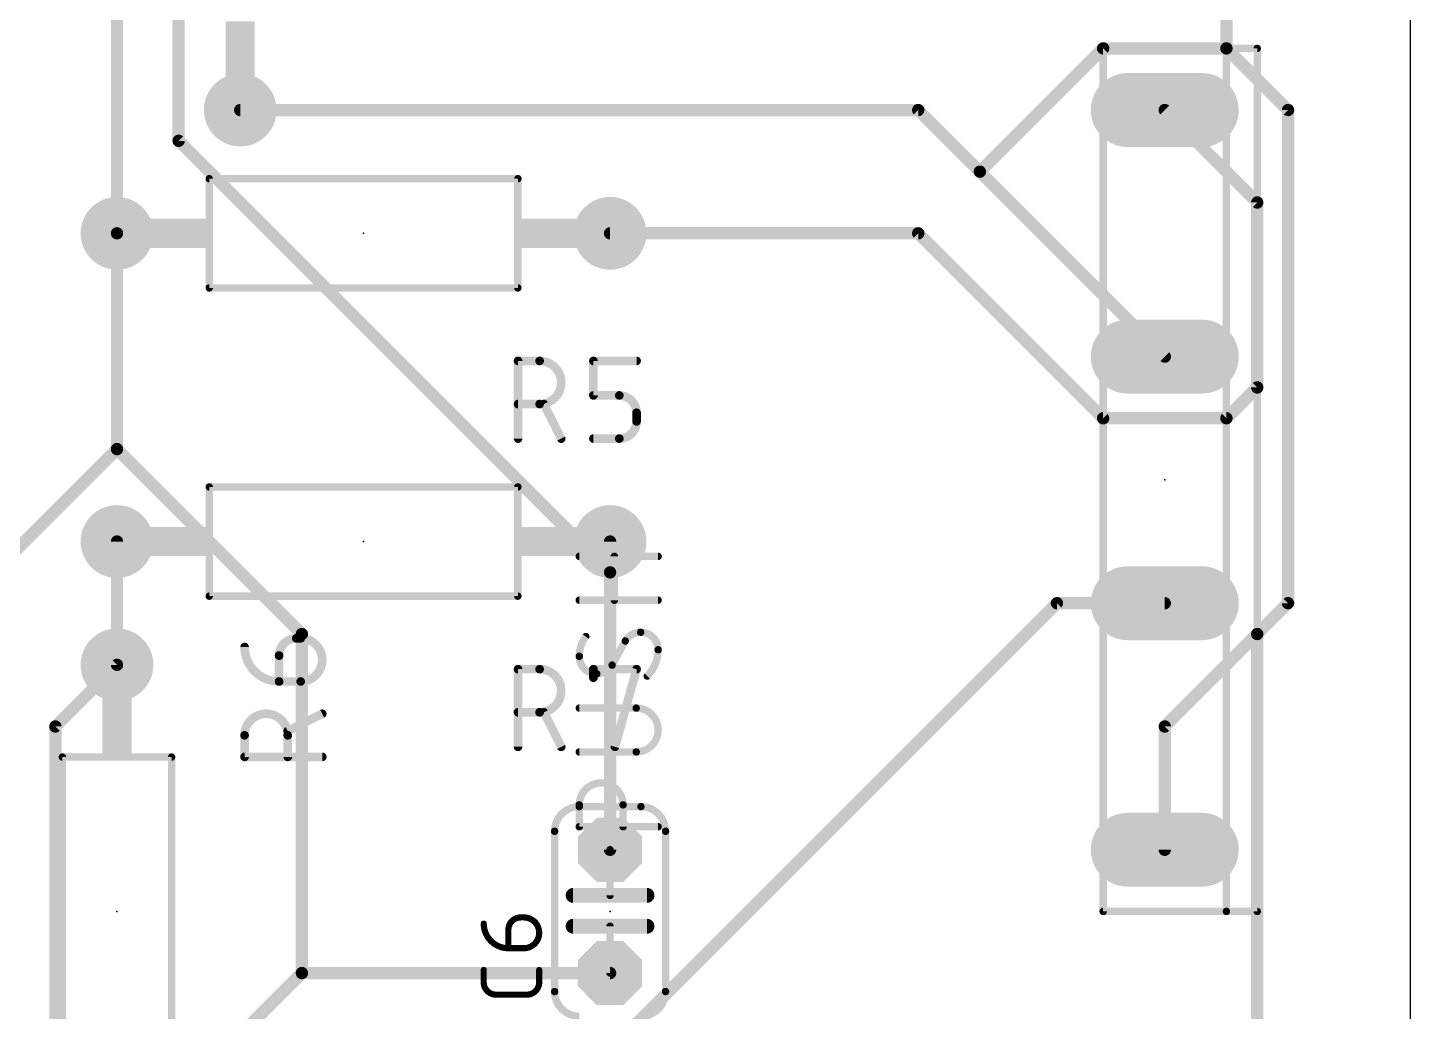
# Model space of a CAD drawing. Extents: x 0 to 84, y -53 to 109.
# Drawn here: x 55.31 to 83.8, y 37.31 to 57.58 of the extents above; entities that cross this region are included whole.
import ezdxf

# ---------------------------------------------------------------- set-up
doc = ezdxf.new("R2010")
doc.units = 0
for name, color, linetype in [('16', 132, 'CONTINUOUS'), ('17', 110, 'CONTINUOUS'), ('20', 31, 'CONTINUOUS'), ('21', 253, 'CONTINUOUS'), ('23', 53, 'CONTINUOUS'), ('25', 253, 'CONTINUOUS'), ('51', 253, 'CONTINUOUS')]:
    doc.layers.add(name, color=color, linetype=linetype)

# ---------------------------------------------------------------- blocks, each defined once
blk = doc.blocks.new('OCTAGONP')
at = {"const_width": 0.5}
blk.add_lwpolyline([(-0.25, -0.1036), (-0.25, 0.1036), (-0.1036, 0.25), (0.1036, 0.25), (0.25, 0.1036), (0.25, -0.1036), (0.1036, -0.25), (-0.1036, -0.25), (-0.25, -0.1036), (-0.25, 0.1036)], dxfattribs=at)
blk = doc.blocks.new('RECT')
blk.add_solid([(-0.5, -0.5), (0.5, -0.5), (-0.5, 0.5), (0.5, 0.5)])
blk = doc.blocks.new('LONGP100')
at = {"const_width": 1}
blk.add_lwpolyline([(-0.5, 0), (0.5, 0)], dxfattribs=at)
at = {"const_width": 0.5}
for points in [[(-0.5, 0.25, 1), (-0.5, -0.25)], [(0.5, -0.25, 1), (0.5, 0.25)]]:
    blk.add_lwpolyline(points, format="xyb", dxfattribs=at)
blk = doc.blocks.new('ROUNDP')
at = {"const_width": 0.5}
blk.add_lwpolyline([(0, -0.25, 1), (0, 0.25, 1), (0, -0.25)], format="xyb", dxfattribs=at)

msp = doc.modelspace()

# ---------------------------------------------------------------- linework, layer by layer
at = {"layer": '16', "const_width": 0.254}
for points in [[(58.42, 55.245), (58.42, 66.04)], [(80.01, 60.96), (80.01, 57.15)], [(57.15, 58.7375), (57.15, 53.34)], [(74.93, 54.61), (77.47, 57.15)], [(77.47, 57.15), (80.01, 57.15)], [(80.01, 57.15), (81.28, 55.88)], [(73.66, 55.88), (59.69, 55.88)], [(74.93, 54.61), (73.66, 55.88)], [(78.74, 55.88), (80.645, 53.975)], [(81.28, 55.88), (81.28, 45.72)], [(67.31, 46.355), (58.42, 55.245)], [(78.74, 50.8), (74.93, 54.61)], [(80.645, 53.975), (80.645, 50.165)], [(57.15, 48.895), (57.15, 53.34)], [(73.66, 53.34), (67.31, 53.34)], [(77.47, 49.53), (73.66, 53.34)], [(80.645, 50.165), (80.01, 49.53)], [(80.01, 49.53), (77.47, 49.53)], [(57.15, 48.895), (50.8, 42.545)], [(60.96, 45.085), (57.15, 48.895)], [(57.15, 46.99), (57.15, 44.45)], [(67.31, 46.355), (67.31, 46.99)], [(67.31, 46.355), (67.31, 40.64)], [(63.8175, 33.02), (76.5175, 45.72)], [(76.5175, 45.72), (78.74, 45.72)], [(81.28, 45.72), (80.645, 45.085)], [(60.96, 38.1), (60.96, 45.085)], [(80.645, 45.085), (78.74, 43.18)], [(80.645, 45.085), (80.645, 20.955)], [(57.15, 44.45), (55.88, 43.18)], [(55.88, 43.18), (55.88, 33.655)], [(78.74, 43.18), (78.74, 40.64)], [(57.15, 34.29), (60.96, 38.1)], [(60.96, 38.1), (67.31, 38.1)]]:
    msp.add_lwpolyline(points, dxfattribs=at)
at = {"layer": '16', "const_width": 0.127}
for points in [[(77.47, 57.2135, 1), (77.47, 57.0865)], [(77.5149, 57.1051, 1), (77.4251, 57.1949)], [(80.0549, 57.1949, 1), (79.9651, 57.1051)], [(80.01, 57.0865, 1), (80.01, 57.2135)], [(79.9465, 57.15, 1), (80.0735, 57.15)], [(59.69, 55.9435, 1), (59.69, 55.8165)], [(73.7049, 55.9249, 1), (73.6151, 55.8351)], [(73.66, 55.8165, 1), (73.66, 55.9435)], [(78.7849, 55.9249, 1), (78.6951, 55.8351)], [(81.3435, 55.88, 1), (81.2165, 55.88)], [(81.2351, 55.8351, 1), (81.3249, 55.9249)], [(58.4649, 55.2899, 1), (58.3751, 55.2001)], [(58.3565, 55.245, 1), (58.4835, 55.245)], [(74.9749, 54.6549, 1), (74.8851, 54.5651)], [(74.8851, 54.6549, 1), (74.9749, 54.5651)], [(74.8851, 54.5651, 1), (74.9749, 54.6549)], [(80.7085, 53.975, 1), (80.5815, 53.975)], [(80.6001, 53.9301, 1), (80.6899, 54.0199)], [(57.2135, 53.34, 1), (57.0865, 53.34)], [(57.0865, 53.34, 1), (57.2135, 53.34)], [(67.31, 53.4035, 1), (67.31, 53.2765)], [(73.7049, 53.3849, 1), (73.6151, 53.2951)], [(73.66, 53.2765, 1), (73.66, 53.4035)], [(78.6951, 50.7551, 1), (78.7849, 50.8449)], [(80.5815, 50.165, 1), (80.7085, 50.165)], [(80.6899, 50.1201, 1), (80.6001, 50.2099)], [(77.47, 49.5935, 1), (77.47, 49.4665)], [(77.4251, 49.4851, 1), (77.5149, 49.5749)], [(79.9651, 49.5749, 1), (80.0549, 49.4851)], [(80.01, 49.4665, 1), (80.01, 49.5935)], [(57.1949, 48.9399, 1), (57.1051, 48.8501)], [(57.1949, 48.8501, 1), (57.1051, 48.9399)], [(57.0865, 48.895, 1), (57.2135, 48.895)], [(57.2135, 46.99, 1), (57.0865, 46.99)], [(67.3735, 46.99, 1), (67.2465, 46.99)], [(67.3735, 46.355, 1), (67.2465, 46.355)], [(67.2651, 46.3101, 1), (67.3549, 46.3999)], [(67.2465, 46.355, 1), (67.3735, 46.355)], [(76.5175, 45.7835, 1), (76.5175, 45.6565)], [(76.5624, 45.6751, 1), (76.4726, 45.7649)], [(78.74, 45.6565, 1), (78.74, 45.7835)], [(81.2165, 45.72, 1), (81.3435, 45.72)], [(81.3249, 45.6751, 1), (81.2351, 45.7649)], [(61.0235, 45.085, 1), (60.8965, 45.085)], [(60.9151, 45.0401, 1), (61.0049, 45.1299)], [(80.7085, 45.085, 1), (80.5815, 45.085)], [(80.6001, 45.1299, 1), (80.6899, 45.0401)], [(80.6899, 45.0401, 1), (80.6001, 45.1299)], [(57.0865, 44.45, 1), (57.2135, 44.45)], [(57.1949, 44.4051, 1), (57.1051, 44.4949)], [(55.9435, 43.18, 1), (55.8165, 43.18)], [(78.8035, 43.18, 1), (78.6765, 43.18)], [(55.8351, 43.2249, 1), (55.9249, 43.1351)], [(78.6951, 43.2249, 1), (78.7849, 43.1351)], [(67.2465, 40.64, 1), (67.3735, 40.64)], [(78.6765, 40.64, 1), (78.8035, 40.64)], [(60.96, 38.1635, 1), (60.96, 38.0365)], [(61.0049, 38.0551, 1), (60.9151, 38.1449)], [(67.31, 38.0365, 1), (67.31, 38.1635)], [(60.8965, 38.1, 1), (61.0235, 38.1)]]:
    msp.add_lwpolyline(points, format="xyb", dxfattribs=at)
at = {"layer": '20'}
msp.add_line((83.8, 0), (83.8, 102.54), dxfattribs=at)
at = {"layer": '21'}
for points, const_width in [([(77.47, 57.15), (80.01, 57.15)], 0.1524), ([(77.47, 57.15), (77.47, 39.37)], 0.1524), ([(80.01, 39.37), (80.01, 57.15)], 0.1524), ([(80.01, 57.15), (80.645, 57.15)], 0.1524), ([(80.645, 39.37), (80.645, 57.15)], 0.1524), ([(65.41, 54.465), (59.05, 54.465)], 0.1524), ([(59.05, 54.465), (59.05, 52.215)], 0.1524), ([(65.41, 52.215), (65.41, 54.465)], 0.1524), ([(59.05, 52.215), (65.41, 52.215)], 0.1524), ([(65.41, 48.115), (59.05, 48.115)], 0.1524), ([(59.05, 48.115), (59.05, 45.865)], 0.1524), ([(65.41, 45.865), (65.41, 48.115)], 0.1524), ([(59.05, 45.865), (65.41, 45.865)], 0.1524), ([(56.025, 42.55), (56.025, 36.19)], 0.1524), ([(58.275, 42.55), (56.025, 42.55)], 0.1524), ([(58.275, 36.19), (58.275, 42.55)], 0.1524), ([(67.945, 41.529), (66.675, 41.529)], 0.1524), ([(66.167, 41.021), (66.167, 37.719)], 0.1524), ([(68.453, 41.021), (68.453, 37.719)], 0.1524), ([(66.548, 39.7002), (68.072, 39.7002)], 0.3048), ([(80.01, 39.37), (77.47, 39.37)], 0.1524), ([(80.645, 39.37), (80.01, 39.37)], 0.1524), ([(66.548, 39.0652), (68.072, 39.0652)], 0.3048)]:
    msp.add_lwpolyline(points, dxfattribs=dict(at, const_width=const_width))
for points, const_width in [([(77.47, 57.1881, 1), (77.47, 57.1119)], 0.0762), ([(77.5081, 57.15, 1), (77.4319, 57.15)], 0.0762), ([(80.0481, 57.15, 1), (79.9719, 57.15)], 0.0762), ([(80.01, 57.1881, 1), (80.01, 57.1119)], 0.0762), ([(80.01, 57.1119, 1), (80.01, 57.1881)], 0.0762), ([(80.6831, 57.15, 1), (80.6069, 57.15)], 0.0762), ([(80.645, 57.1119, 1), (80.645, 57.1881)], 0.0762), ([(59.05, 54.5031, 1), (59.05, 54.4269)], 0.0762), ([(59.0881, 54.465, 1), (59.0119, 54.465)], 0.0762), ([(65.4481, 54.465, 1), (65.3719, 54.465)], 0.0762), ([(65.41, 54.4269, 1), (65.41, 54.5031)], 0.0762), ([(59.05, 52.2531, 1), (59.05, 52.1769)], 0.0762), ([(59.0119, 52.215, 1), (59.0881, 52.215)], 0.0762), ([(65.3719, 52.215, 1), (65.4481, 52.215)], 0.0762), ([(65.41, 52.1769, 1), (65.41, 52.2531)], 0.0762), ([(59.05, 48.1531, 1), (59.05, 48.0769)], 0.0762), ([(59.0881, 48.115, 1), (59.0119, 48.115)], 0.0762), ([(65.4481, 48.115, 1), (65.3719, 48.115)], 0.0762), ([(65.41, 48.0769, 1), (65.41, 48.1531)], 0.0762), ([(59.05, 45.9031, 1), (59.05, 45.8269)], 0.0762), ([(59.0119, 45.865, 1), (59.0881, 45.865)], 0.0762), ([(65.3719, 45.865, 1), (65.4481, 45.865)], 0.0762), ([(65.41, 45.8269, 1), (65.41, 45.9031)], 0.0762), ([(56.0631, 42.55, 1), (55.9869, 42.55)], 0.0762), ([(56.025, 42.5881, 1), (56.025, 42.5119)], 0.0762), ([(58.3131, 42.55, 1), (58.2369, 42.55)], 0.0762), ([(58.275, 42.5119, 1), (58.275, 42.5881)], 0.0762), ([(66.675, 41.529, 0.4142), (66.167, 41.021)], 0.1524), ([(66.675, 41.5671, 1), (66.675, 41.4909)], 0.0762), ([(66.675, 41.4909, 1), (66.675, 41.5671)], 0.0762), ([(68.453, 41.021, 0.4142), (67.945, 41.529)], 0.1524), ([(67.945, 41.5671, 1), (67.945, 41.4909)], 0.0762), ([(67.945, 41.4909, 1), (67.945, 41.5671)], 0.0762), ([(66.2051, 41.021, 1), (66.1289, 41.021)], 0.0762), ([(66.1289, 41.021, 1), (66.2051, 41.021)], 0.0762), ([(68.4911, 41.021, 1), (68.4149, 41.021)], 0.0762), ([(68.4149, 41.021, 1), (68.4911, 41.021)], 0.0762), ([(66.548, 39.7764, 1), (66.548, 39.624)], 0.1524), ([(68.072, 39.624, 1), (68.072, 39.7764)], 0.1524), ([(77.47, 39.4081, 1), (77.47, 39.3319)], 0.0762), ([(77.4319, 39.37, 1), (77.5081, 39.37)], 0.0762), ([(80.01, 39.4081, 1), (80.01, 39.3319)], 0.0762), ([(79.9719, 39.37, 1), (80.0481, 39.37)], 0.0762), ([(80.01, 39.3319, 1), (80.01, 39.4081)], 0.0762), ([(80.6069, 39.37, 1), (80.6831, 39.37)], 0.0762), ([(80.645, 39.3319, 1), (80.645, 39.4081)], 0.0762), ([(66.548, 39.1414, 1), (66.548, 38.989)], 0.1524), ([(68.072, 38.989, 1), (68.072, 39.1414)], 0.1524), ([(66.167, 37.719, 0.4142), (66.675, 37.211)], 0.1524), ([(66.2051, 37.719, 1), (66.1289, 37.719)], 0.0762), ([(66.1289, 37.719, 1), (66.2051, 37.719)], 0.0762), ([(67.945, 37.211, 0.4142), (68.453, 37.719)], 0.1524), ([(68.4911, 37.719, 1), (68.4149, 37.719)], 0.0762), ([(68.4149, 37.719, 1), (68.4911, 37.719)], 0.0762)]:
    msp.add_lwpolyline(points, format="xyb", dxfattribs=dict(at, const_width=const_width))
at = {"layer": '23'}
for p in [(62.23, 53.34), (78.74, 48.26), (62.23, 46.99), (57.15, 39.37), (67.31, 39.37)]:
    msp.add_point(p, dxfattribs=at)
at = {"layer": '25'}
for points, const_width in [([(65.4141, 49.1109), (65.4141, 50.7111)], 0.1778), ([(65.4141, 50.7111), (65.8586, 50.7111)], 0.1778), ([(66.9671, 49.9999), (66.9671, 50.7111)], 0.1778), ([(66.9671, 50.7111), (67.8561, 50.7111)], 0.1778), ([(65.8586, 49.8221), (65.4141, 49.8221)], 0.1778), ([(66.3031, 49.1109), (65.9475, 49.8221)], 0.1778), ([(67.5005, 49.9999), (66.9671, 49.9999)], 0.1778), ([(67.8561, 49.4665), (67.8561, 49.6443)], 0.1778), ([(66.9671, 49.1109), (67.5005, 49.1109)], 0.1778), ([(66.675, 46.6852), (68.3006, 46.6852)], 0.1524), ([(67.3975, 45.7821), (67.3975, 46.6852)], 0.1524), ([(68.3006, 45.7821), (66.675, 45.7821)], 0.1524), ([(60.8457, 44.9961), (60.9346, 44.9961)], 0.1778), ([(67.6233, 44.9415), (67.3523, 44.4447)], 0.1524), ([(60.4901, 44.1071), (60.4901, 44.6405)], 0.1778), ([(65.4141, 42.7609), (65.4141, 44.3611)], 0.1778), ([(65.4141, 44.3611), (65.8586, 44.3611)], 0.1778), ([(66.9671, 44.1833), (66.9671, 44.3611)], 0.1778), ([(66.9671, 44.3611), (67.8561, 44.3611)], 0.1778), ([(67.8561, 44.3611), (67.4116, 42.7609)], 0.1778), ([(60.9346, 44.1071), (60.4901, 44.1071)], 0.1778), ([(67.849, 43.559), (66.675, 43.559)], 0.1524), ([(61.3791, 43.4431), (60.6679, 43.0875)], 0.1778), ([(65.8586, 43.4721), (65.4141, 43.4721)], 0.1778), ([(66.3031, 42.7609), (65.9475, 43.4721)], 0.1778), ([(59.7789, 42.5541), (59.7789, 42.9986)], 0.1778), ([(60.6679, 42.9986), (60.6679, 42.5541)], 0.1778), ([(61.3791, 42.5541), (59.7789, 42.5541)], 0.1778), ([(66.675, 42.6558), (67.849, 42.6558)], 0.1524), ([(66.675, 41.1138), (66.675, 41.5654)], 0.1524), ([(67.5781, 41.5654), (67.5781, 41.1138)], 0.1524), ([(68.3006, 41.1138), (66.675, 41.1138)], 0.1524), ([(65.2145, 38.6117), (65.2145, 38.9927)], 0.127), ([(65.4685, 39.2467), (65.532, 39.2467)], 0.127), ([(65.532, 38.6117), (65.2145, 38.6117)], 0.127), ([(64.7065, 37.9095), (64.7065, 38.1635)], 0.127), ([(65.8495, 38.1635), (65.8495, 37.9095)], 0.127), ([(65.5955, 37.6555), (64.9605, 37.6555)], 0.127)]:
    msp.add_lwpolyline(points, dxfattribs=dict(at, const_width=const_width))
for points, const_width in [([(65.4585, 50.7111, 1), (65.3696, 50.7111)], 0.0889), ([(65.4141, 50.7555, 1), (65.4141, 50.6667)], 0.0889), ([(65.8586, 49.8221, 1), (65.8586, 50.7111)], 0.1778), ([(65.8586, 50.7555, 1), (65.8586, 50.6667)], 0.0889), ([(65.8586, 50.6667, 1), (65.8586, 50.7555)], 0.0889), ([(67.0115, 50.7111, 1), (66.9227, 50.7111)], 0.0889), ([(66.9671, 50.7555, 1), (66.9671, 50.6667)], 0.0889), ([(67.8561, 50.6667, 1), (67.8561, 50.7555)], 0.0889), ([(65.4141, 49.8665, 1), (65.4141, 49.7777)], 0.0889), ([(65.8586, 49.8665, 1), (65.8586, 49.7777)], 0.0889), ([(65.8586, 49.7777, 1), (65.8586, 49.8665)], 0.0889), ([(65.9872, 49.842, 1), (65.9077, 49.8022)], 0.0889), ([(66.9671, 50.0444, 1), (66.9671, 49.9555)], 0.0889), ([(66.9227, 49.9999, 1), (67.0115, 49.9999)], 0.0889), ([(67.8561, 49.6443, 0.4142), (67.5005, 49.9999)], 0.1778), ([(67.5005, 50.0444, 1), (67.5005, 49.9555)], 0.0889), ([(67.5005, 49.9555, 1), (67.5005, 50.0444)], 0.0889), ([(67.9005, 49.6443, 1), (67.8117, 49.6443)], 0.0889), ([(67.8117, 49.6443, 1), (67.9005, 49.6443)], 0.0889), ([(67.5005, 49.1109, 0.4142), (67.8561, 49.4665)], 0.1778), ([(67.9005, 49.4665, 1), (67.8117, 49.4665)], 0.0889), ([(67.8117, 49.4665, 1), (67.9005, 49.4665)], 0.0889), ([(65.3696, 49.1109, 1), (65.4585, 49.1109)], 0.0889), ([(66.2633, 49.091, 1), (66.3428, 49.1308)], 0.0889), ([(66.9671, 49.1553, 1), (66.9671, 49.0665)], 0.0889), ([(67.5005, 49.1553, 1), (67.5005, 49.0665)], 0.0889), ([(67.5005, 49.0665, 1), (67.5005, 49.1553)], 0.0889), ([(66.675, 46.7233, 1), (66.675, 46.6471)], 0.0762), ([(67.4356, 46.6852, 1), (67.3594, 46.6852)], 0.0762), ([(68.3006, 46.6471, 1), (68.3006, 46.7233)], 0.0762), ([(66.675, 45.8202, 1), (66.675, 45.744)], 0.0762), ([(67.3594, 45.7821, 1), (67.4356, 45.7821)], 0.0762), ([(68.3006, 45.744, 1), (68.3006, 45.8202)], 0.0762), ([(60.8457, 44.9961, 0.4142), (60.4901, 44.6405)], 0.1778), ([(60.8457, 45.0406, 1), (60.8457, 44.9517)], 0.0889), ([(60.8457, 44.9517, 1), (60.8457, 45.0406)], 0.0889), ([(60.9346, 44.1071, 1), (60.9346, 44.9961)], 0.1778), ([(60.9346, 45.0406, 1), (60.9346, 44.9517)], 0.0889), ([(60.9346, 44.9517, 1), (60.9346, 45.0406)], 0.0889), ([(66.8105, 45.0318, 0.1623), (66.675, 44.6254)], 0.1524), ([(66.8409, 45.0089, 1), (66.78, 45.0546)], 0.0762), ([(67.9394, 45.1221, 0.2656), (67.6233, 44.9415)], 0.1524), ([(67.6567, 44.9232, 1), (67.5898, 44.9597)], 0.0762), ([(68.3006, 44.7608, 0.4142), (67.9394, 45.1221)], 0.1524), ([(67.9394, 45.1602, 1), (67.9394, 45.084)], 0.0762), ([(67.9394, 45.084, 1), (67.9394, 45.1602)], 0.0762), ([(59.7789, 44.8183, 0.4142), (60.4901, 44.1071)], 0.1778), ([(59.8233, 44.8183, 1), (59.7345, 44.8183)], 0.0889), ([(67.5904, 44.9608, 1), (67.6561, 44.9221)], 0.0762), ([(68.0748, 44.219, 0.2), (68.3006, 44.7608)], 0.1524), ([(68.3387, 44.7608, 1), (68.2625, 44.7608)], 0.0762), ([(68.2625, 44.7608, 1), (68.3387, 44.7608)], 0.0762), ([(60.5346, 44.6405, 1), (60.4457, 44.6405)], 0.0889), ([(60.4457, 44.6405, 1), (60.5346, 44.6405)], 0.0889), ([(65.4585, 44.3611, 1), (65.3696, 44.3611)], 0.0889), ([(65.4141, 44.4055, 1), (65.4141, 44.3167)], 0.0889), ([(65.8586, 43.4721, 1), (65.8586, 44.3611)], 0.1778), ([(65.8586, 44.4055, 1), (65.8586, 44.3167)], 0.0889), ([(65.8586, 44.3167, 1), (65.8586, 44.4055)], 0.0889), ([(66.675, 44.6254, 0.4142), (67.0362, 44.2641)], 0.1524), ([(66.7131, 44.6254, 1), (66.6369, 44.6254)], 0.0762), ([(66.6369, 44.6254, 1), (66.7131, 44.6254)], 0.0762), ([(66.9671, 44.4055, 1), (66.9671, 44.3167)], 0.0889), ([(67.0115, 44.3611, 1), (66.9227, 44.3611)], 0.0889), ([(67.0362, 44.2641, 0.2656), (67.3523, 44.4447)], 0.1524), ([(67.3189, 44.463, 1), (67.3858, 44.4265)], 0.0762), ([(67.3852, 44.4254, 1), (67.3195, 44.4641)], 0.0762), ([(67.8989, 44.3492, 1), (67.8133, 44.373)], 0.0889), ([(67.8561, 44.3167, 1), (67.8561, 44.4055)], 0.0889), ([(60.4901, 44.1516, 1), (60.4901, 44.0627)], 0.0889), ([(60.4901, 44.0627, 1), (60.4901, 44.1516)], 0.0889), ([(60.9346, 44.1516, 1), (60.9346, 44.0627)], 0.0889), ([(60.9346, 44.0627, 1), (60.9346, 44.1516)], 0.0889), ([(66.9227, 44.1833, 1), (67.0115, 44.1833)], 0.0889), ([(67.0362, 44.3022, 1), (67.0362, 44.226)], 0.0762), ([(67.0362, 44.226, 1), (67.0362, 44.3022)], 0.0762), ([(68.048, 44.246, 1), (68.1017, 44.1919)], 0.0762), ([(60.4457, 44.1071, 1), (60.5346, 44.1071)], 0.0889), ([(66.675, 43.5971, 1), (66.675, 43.5209)], 0.0762), ([(67.849, 42.6558, 1), (67.849, 43.5589)], 0.1524), ([(67.849, 43.597, 1), (67.849, 43.5208)], 0.0762), ([(67.849, 43.5209, 1), (67.849, 43.5971)], 0.0762), ([(60.6679, 42.9986, 1), (59.7789, 42.9986)], 0.1778), ([(61.399, 43.4033, 1), (61.3592, 43.4828)], 0.0889), ([(65.4141, 43.5166, 1), (65.4141, 43.4277)], 0.0889), ([(65.8586, 43.5166, 1), (65.8586, 43.4277)], 0.0889), ([(65.8586, 43.4277, 1), (65.8586, 43.5166)], 0.0889), ([(65.9872, 43.492, 1), (65.9077, 43.4522)], 0.0889), ([(59.8233, 42.9986, 1), (59.7345, 42.9986)], 0.0889), ([(59.7345, 42.9986, 1), (59.8233, 42.9986)], 0.0889), ([(60.648, 43.1272, 1), (60.6878, 43.0477)], 0.0889), ([(60.7124, 42.9986, 1), (60.6235, 42.9986)], 0.0889), ([(60.6235, 42.9986, 1), (60.7124, 42.9986)], 0.0889), ([(65.3696, 42.7609, 1), (65.4585, 42.7609)], 0.0889), ([(66.2633, 42.741, 1), (66.3428, 42.7808)], 0.0889), ([(67.3688, 42.7728, 1), (67.4544, 42.749)], 0.0889), ([(59.7789, 42.5985, 1), (59.7789, 42.5096)], 0.0889), ([(59.7345, 42.5541, 1), (59.8233, 42.5541)], 0.0889), ([(60.6235, 42.5541, 1), (60.7124, 42.5541)], 0.0889), ([(61.3791, 42.5096, 1), (61.3791, 42.5985)], 0.0889), ([(66.675, 42.6939, 1), (66.675, 42.6177)], 0.0762), ([(67.849, 42.6939, 1), (67.849, 42.6177)], 0.0762), ([(67.849, 42.6177, 1), (67.849, 42.6939)], 0.0762), ([(67.5781, 41.5654, 1), (66.675, 41.5654)], 0.1524), ([(66.7131, 41.5654, 1), (66.6369, 41.5654)], 0.0762), ([(66.6369, 41.5654, 1), (66.7131, 41.5654)], 0.0762), ([(67.6162, 41.5654, 1), (67.54, 41.5654)], 0.0762), ([(67.54, 41.5654, 1), (67.6162, 41.5654)], 0.0762), ([(66.675, 41.1519, 1), (66.675, 41.0757)], 0.0762), ([(66.6369, 41.1138, 1), (66.7131, 41.1138)], 0.0762), ([(67.54, 41.1138, 1), (67.6162, 41.1138)], 0.0762), ([(68.3006, 41.0757, 1), (68.3006, 41.1519)], 0.0762), ([(64.7065, 39.1197, 0.4142), (65.2145, 38.6117)], 0.127), ([(64.7383, 39.1197, 1), (64.6748, 39.1197)], 0.0635), ([(65.2463, 38.9927, 1), (65.1827, 38.9927)], 0.0635), ([(65.4685, 39.2467, 0.4142), (65.2145, 38.9927)], 0.127), ([(65.4685, 39.2785, 1), (65.4685, 39.215)], 0.0635), ([(65.4685, 39.215, 1), (65.4685, 39.2785)], 0.0635), ([(65.532, 39.2785, 1), (65.532, 39.215)], 0.0635), ([(65.532, 38.6117, 1), (65.532, 39.2467)], 0.127), ([(65.532, 39.215, 1), (65.532, 39.2785)], 0.0635), ([(65.1827, 38.9927, 1), (65.2463, 38.9927)], 0.0635), ([(65.1827, 38.6117, 1), (65.2463, 38.6117)], 0.0635), ([(65.2145, 38.6435, 1), (65.2145, 38.58)], 0.0635), ([(65.2145, 38.58, 1), (65.2145, 38.6435)], 0.0635), ([(65.532, 38.6435, 1), (65.532, 38.58)], 0.0635), ([(65.532, 38.58, 1), (65.532, 38.6435)], 0.0635), ([(64.7383, 38.1635, 1), (64.6748, 38.1635)], 0.0635), ([(65.8813, 38.1635, 1), (65.8178, 38.1635)], 0.0635), ([(64.7065, 37.9095, 0.4142), (64.9605, 37.6555)], 0.127), ([(64.7383, 37.9095, 1), (64.6748, 37.9095)], 0.0635), ([(64.6748, 37.9095, 1), (64.7383, 37.9095)], 0.0635), ([(65.5955, 37.6555, 0.4142), (65.8495, 37.9095)], 0.127), ([(65.8813, 37.9095, 1), (65.8178, 37.9095)], 0.0635), ([(65.8178, 37.9095, 1), (65.8813, 37.9095)], 0.0635), ([(64.9605, 37.6873, 1), (64.9605, 37.6238)], 0.0635), ([(64.9605, 37.6238, 1), (64.9605, 37.6873)], 0.0635), ([(65.5955, 37.6873, 1), (65.5955, 37.6238)], 0.0635), ([(65.5955, 37.6238, 1), (65.5955, 37.6873)], 0.0635)]:
    msp.add_lwpolyline(points, format="xyb", dxfattribs=dict(at, const_width=const_width))
at = {"layer": '51'}
for points, const_width in [([(59.69, 57.15), (59.69, 55.88)], 0.6), ([(58.42, 53.34), (57.15, 53.34)], 0.6), ([(67.31, 53.34), (66.04, 53.34)], 0.6), ([(58.42, 46.99), (57.15, 46.99)], 0.6), ([(67.31, 46.99), (66.04, 46.99)], 0.6), ([(57.15, 44.45), (57.15, 43.18)], 0.6), ([(67.31, 40.64), (67.31, 39.7002)], 0.1524), ([(67.31, 38.1), (67.31, 39.0652)], 0.1524)]:
    msp.add_lwpolyline(points, dxfattribs=dict(at, const_width=const_width))
for points, const_width in [([(59.84, 57.15, 1), (59.54, 57.15)], 0.3), ([(59.54, 55.88, 1), (59.84, 55.88)], 0.3), ([(57.15, 53.49, 1), (57.15, 53.19)], 0.3), ([(58.42, 53.19, 1), (58.42, 53.49)], 0.3), ([(66.04, 53.49, 1), (66.04, 53.19)], 0.3), ([(67.31, 53.19, 1), (67.31, 53.49)], 0.3), ([(57.15, 47.14, 1), (57.15, 46.84)], 0.3), ([(58.42, 46.84, 1), (58.42, 47.14)], 0.3), ([(66.04, 47.14, 1), (66.04, 46.84)], 0.3), ([(67.31, 46.84, 1), (67.31, 47.14)], 0.3), ([(57.3, 44.45, 1), (57, 44.45)], 0.3), ([(57, 43.18, 1), (57.3, 43.18)], 0.3), ([(67.3481, 40.64, 1), (67.2719, 40.64)], 0.0762), ([(67.2719, 39.7002, 1), (67.3481, 39.7002)], 0.0762), ([(67.3481, 39.0652, 1), (67.2719, 39.0652)], 0.0762), ([(67.2719, 38.1, 1), (67.3481, 38.1)], 0.0762)]:
    msp.add_lwpolyline(points, format="xyb", dxfattribs=dict(at, const_width=const_width))

# ---------------------------------------------------------------- block references
at = {"layer": '17'}
for name, p, xscale, yscale, rotation in [('ROUNDP', (59.69, 55.88), 1.5, 1.5, 270), ('ROUNDP', (59.69, 55.88), 1.5, 1.5, 270), ('ROUNDP', (57.15, 53.34), 1.5, 1.5, 180), ('ROUNDP', (57.15, 53.34), 1.5, 1.5, 180), ('ROUNDP', (67.31, 53.34), 1.5, 1.5, 180), ('ROUNDP', (67.31, 53.34), 1.5, 1.5, 180), ('ROUNDP', (57.15, 46.99), 1.5, 1.5, 180), ('ROUNDP', (57.15, 46.99), 1.5, 1.5, 180), ('ROUNDP', (67.31, 46.99), 1.5, 1.5, 180), ('ROUNDP', (67.31, 46.99), 1.5, 1.5, 180), ('ROUNDP', (57.15, 44.45), 1.5, 1.5, 270), ('ROUNDP', (57.15, 44.45), 1.5, 1.5, 270), ('OCTAGONP', (67.31, 40.64), 1.3208, 1.3208, 90), ('OCTAGONP', (67.31, 40.64), 1.3208, 1.3208, 90), ('OCTAGONP', (67.31, 38.1), 1.3208, 1.3208, 90), ('OCTAGONP', (67.31, 38.1), 1.3208, 1.3208, 90)]:
    msp.add_blockref(name, p, dxfattribs=dict(at, xscale=xscale, yscale=yscale, rotation=rotation))
at = {"layer": '17', "xscale": 1.524, "yscale": 1.524}
for p in [(78.74, 55.88), (78.74, 55.88), (78.74, 50.8), (78.74, 50.8), (78.74, 45.72), (78.74, 45.72), (78.74, 40.64), (78.74, 40.64)]:
    msp.add_blockref('LONGP100', p, dxfattribs=at)
at = {"layer": '21'}
for p, xscale, yscale, rotation in [((59.69, 57.4275), 0.555, 0.6, 270), ((78.74, 55.88), 0.508, 0.508, 270), ((58.6975, 53.34), 0.555, 0.6, 180), ((65.7625, 53.34), 0.555, 0.6, 180), ((78.74, 50.8), 0.508, 0.508, 270), ((58.6975, 46.99), 0.555, 0.6, 180), ((65.7625, 46.99), 0.555, 0.6, 180), ((78.74, 45.72), 0.508, 0.508, 270), ((57.15, 42.9025), 0.555, 0.6, 270), ((78.74, 40.64), 0.508, 0.508, 270)]:
    msp.add_blockref('RECT', p, dxfattribs=dict(at, xscale=xscale, yscale=yscale, rotation=rotation))

doc.saveas('drawing.dxf')
